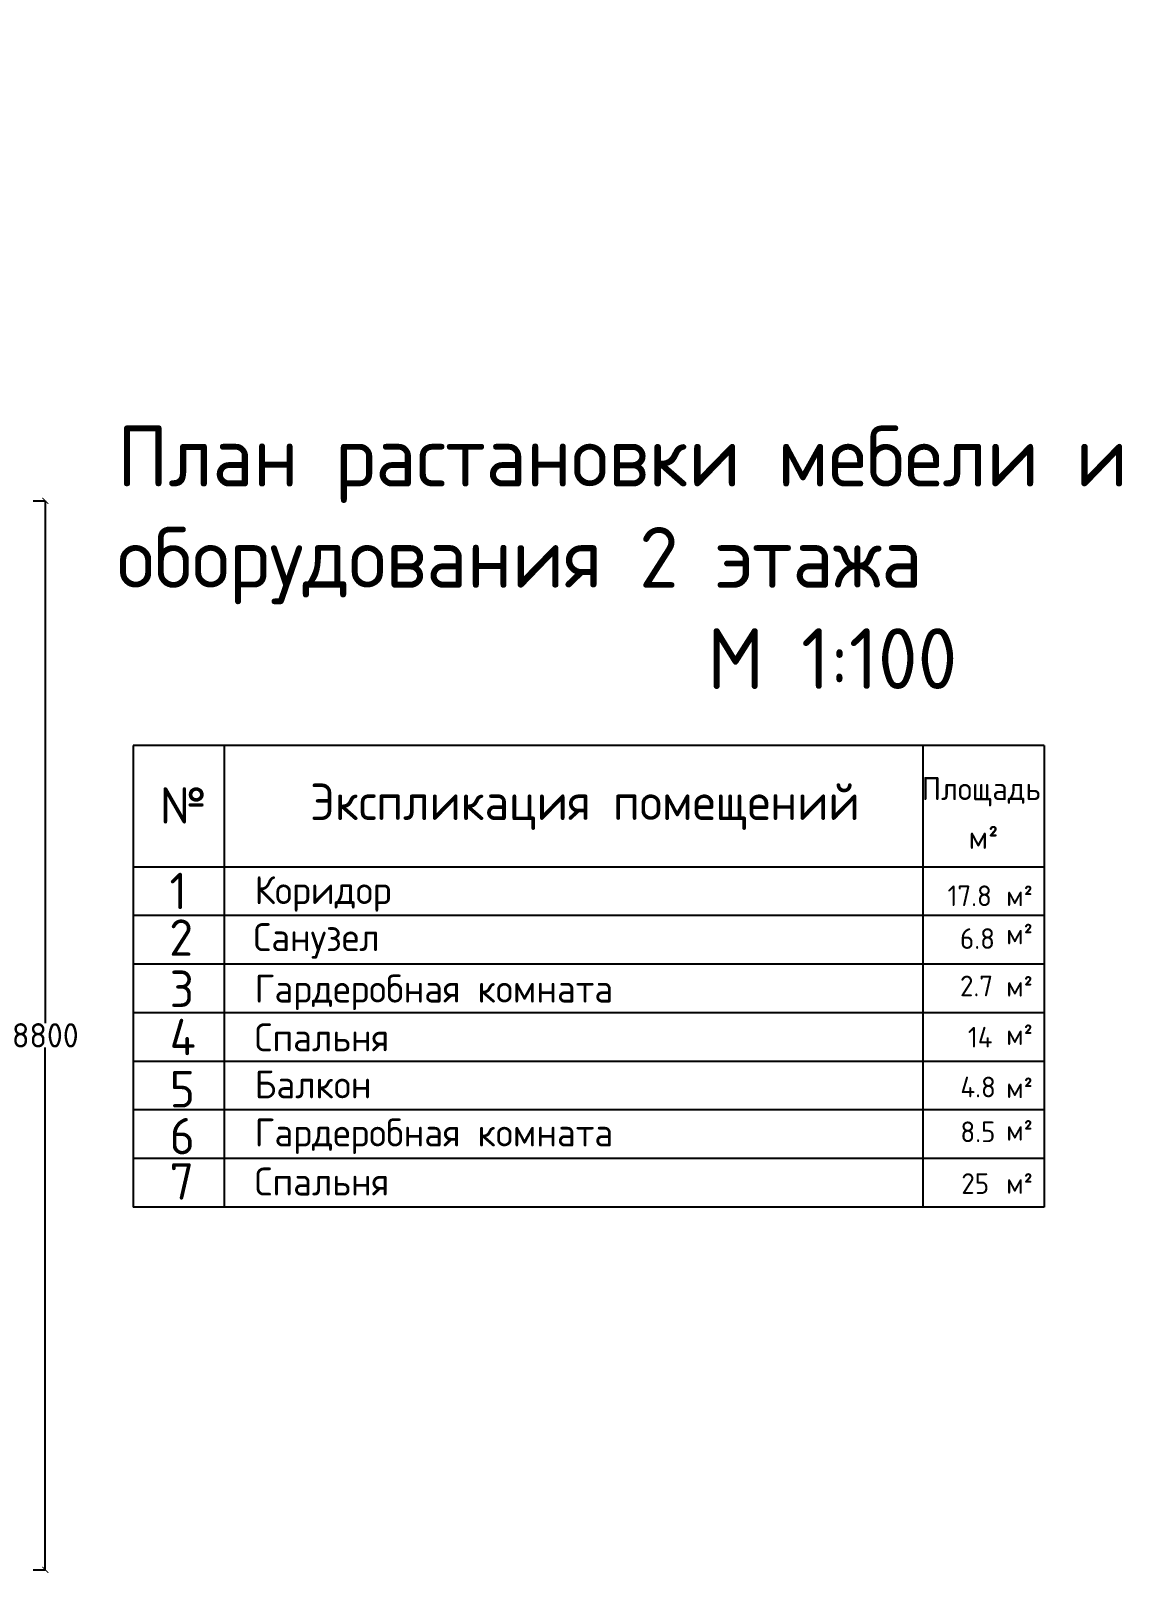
# Model space of a CAD drawing. Header units: inches. Extents: x -59797 to 874375, y -412711 to 5867.
# Drawn here: x -42932 to -33950, y -53785 to -41089 of the extents above; entities that cross this region are included whole.
import ezdxf

# ---------------------------------------------------------------- set-up
doc = ezdxf.new("R2010")
doc.units = ezdxf.units.IN
doc.header["$MEASUREMENT"] = 0
doc.styles.add('Annotative', font='GOST Common.ttf')
doc.styles.get("Standard").update_dxf_attribs({"font": 'GOST Common.ttf'})
doc.styles.add('{18b73a54-fa43-428c-adcb-c1c7bbdf2c84}', font='Simplex.shx')
doc.dimstyles.new('Copy of Standard', dxfattribs={"dimtxt": 120, "dimasz": 50, "dimexe": 0.18, "dimexo": 0.0625, "dimgap": 0.09, "dimtad": 0, "dimtih": 1, "dimtoh": 1, "dimdec": 0, "dimzin": 0, "dimdsep": 46, "dimtxsty": 'Standard', "dimblk": 'ARCHTICK', "dimcen": 0.09, "dimclrd": 250, "dimadec": 0, "dimazin": 0, "dimtfac": 1, "dimtdec": 0, "dimtofl": 0, "dimtmove": 0, "dimatfit": 3, "dimldrblk": 'ARCHTICK', "dimfxl": 100, "dimfxlon": 1, "dimtolj": 1, "dimtzin": 0, "dimarcsym": 0})

# ---------------------------------------------------------------- blocks, each defined once
blk = doc.blocks.new('_ArchTick')
at = {"color": 0, "linetype": 'ByBlock', "const_width": 0.15}
blk.add_lwpolyline([(-0.5, -0.5), (0.5, 0.5)], dxfattribs=at)
blk = doc.blocks.new('*D86')
at = {"color": 0, "lineweight": -2, "transparency": 16777216}
for p, q in [((-42913, -44958), (-42813, -44958)), ((-42913, -53758), (-42813, -53758))]:
    blk.add_line(p, q, dxfattribs=at)
at = {"color": 250, "lineweight": -2, "transparency": 16777216}
for p, q in [((-42813, -44958), (-42813, -49258)), ((-42813, -53758), (-42813, -49458))]:
    blk.add_line(p, q, dxfattribs=at)
at = {"layer": 'Defpoints', "color": 0, "transparency": 16777216}
for p in [(-45553, -44958), (-42813, -44958), (-44753, -53758)]:
    blk.add_point(p, dxfattribs=at)
at = {"color": 250, "lineweight": -2, "transparency": 16777216, "xscale": 50, "yscale": 50, "zscale": 50}
for p, rotation in [((-42813, -44958), 90), ((-42813, -53758), 270)]:
    blk.add_blockref('_ArchTick', p, dxfattribs=dict(at, rotation=rotation))
at = {"color": 0, "transparency": 16777216, "insert": (-42813, -49358), "char_height": 200, "attachment_point": 5}
blk.add_mtext('\\A1;8800', dxfattribs=at)

msp = doc.modelspace()

# ---------------------------------------------------------------- hatches: boundary and pattern name
at = {"true_color": 0x636466}
h = msp.add_hatch(dxfattribs=at)
h.set_pattern_fill('ANSI31', color=251, scale=1000, angle=15)
h.set_pattern_definition([(60, (-131655.43, -14201.34), (-108.25318, 62.5), [])])
h.paths.add_polyline_path([(-41239.7, -39303.8), (-41768.7, -39303.8), (-42285, -39303.8), (-42285, -39703.8), (-41239.7, -39703.8)])
h.paths.add_polyline_path([(-48159.5, -53234.2), (-48155.2, -53233), (-48151.8, -53232.6), (-48147.8, -53232.5), (-48143.4, -53232.7), (-48138.9, -53233.3), (-48134.4, -53234.2), (-48130.1, -53235.4), (-48126.1, -53236.9), (-48121, -53239.3), (-48117, -53242.9), (-48116.7, -53246.2), (-48119.1, -53248), (-48121.6, -53249), (-48124.8, -53249.6), (-48128.5, -53249.9), (-48132.7, -53249.8), (-48137.2, -53249.4), (-48141.7, -53248.6), (-48146.2, -53247.6), (-48150.3, -53246.2), (-48155.9, -53243.9), (-48160.7, -53240.4), (-48161.9, -53237)])
edge = h.paths.add_edge_path()
edge.add_arc((-41369.7, -53365.3), 24.6, 180, 204.4618)
edge.add_arc((-41369.7, -53385.7), 24.6, 155.5382, 180)
edge.add_line((-41394.3, -53385.7), (-41394.3, -53365.3))
edge = h.paths.add_edge_path()
edge.add_arc((-41369.7, -53385.7), 24.6, 0, 24.4618)
edge.add_arc((-41369.7, -53365.3), 24.6, 335.5382, 360)
edge.add_line((-41345, -53365.3), (-41345, -53385.7))

# ---------------------------------------------------------------- linework, layer by layer
at = {"color": 7}
for p, q in [((-35590.8, -46972.6), (-42090.8, -46972.6)), ((-42090.8, -46972.6), (-42090.8, -50772.6)), ((-41340.8, -46972.6), (-41340.8, -50772.6)), ((-34590.8, -46972.6), (-35590.8, -46972.6)), ((-35590.8, -46972.6), (-35590.8, -50772.6)), ((-34590.8, -46972.6), (-34590.8, -50372.6)), ((-34590.8, -46972.6), (-34590.8, -50772.6)), ((-35590.8, -47972.6), (-42090.8, -47972.6)), ((-34590.8, -47972.6), (-35590.8, -47972.6)), ((-35590.8, -48372.6), (-42090.8, -48372.6)), ((-34590.8, -48372.6), (-35590.8, -48372.6)), ((-35590.8, -48772.6), (-42090.8, -48772.6)), ((-34590.8, -48772.6), (-35590.8, -48772.6)), ((-35590.8, -49172.6), (-42090.8, -49172.6)), ((-34590.8, -49172.6), (-35590.8, -49172.6)), ((-35590.8, -49572.6), (-42090.8, -49572.6)), ((-34590.8, -49572.6), (-35590.8, -49572.6)), ((-35590.8, -49972.6), (-42090.8, -49972.6)), ((-34590.8, -49972.6), (-35590.8, -49972.6)), ((-35590.8, -50372.6), (-42090.8, -50372.6)), ((-34590.8, -50372.6), (-35590.8, -50372.6)), ((-35590.8, -50772.6), (-42090.8, -50772.6)), ((-34590.8, -50772.6), (-35590.8, -50772.6)), ((-35590.8, -50772.6), (-35590.8, -50772.6)), ((-34590.8, -50772.6), (-34590.8, -50772.6))]:
    msp.add_line(p, q, dxfattribs=at)

# ---------------------------------------------------------------- texts
for s, height, p in [('Площадь', 190, (-35600.4, -47421.9)), ('Экспликация помещений', 300, (-40634.5, -47585.4)), ('м²', 190, (-35213.1, -47823))]:
    msp.add_text(s, height=height, dxfattribs=at).set_placement(p)
at = {"color": 7, "style": 'Annotative'}
for s, p in [('Коридор', (-41090.2, -48277.8)), ('Санузел', (-41100.2, -48664.7)), ('Гардеробная комната', (-41090.2, -49088.3)), ('Спальня', (-41090.2, -49489.6)), ('Балкон', (-41090.2, -49876.9)), ('Гардеробная комната', (-41090.2, -50272.8)), ('Спальня', (-41090.2, -50676.6))]:
    msp.add_text(s, height=230, dxfattribs=at).set_placement(p)
at = {"color": 7, "attachment_point": 1, "style": '{18b73a54-fa43-428c-adcb-c1c7bbdf2c84}'}
for s, width, insert, char_height in [('{\\fGOST Common|b0|i0|c204|p34;План растановки мебели и оборудования \\fGOST Common|b0|i0|c0|p34;2\\fGOST Common|b0|i0|c204|p34; этажа\\fGOST Common|b0|i0|c0|p34;\\P                \\fGOST Common|b0|i0|c204|p34;М 1\\fGOST Common|b0|i0|c0|p34;:100}', 8308.347, (-42222, -44339.9), 500), ('{\\fGOST Common|b0|i0|c204|p34;№}', 300, (-41870.2, -47316.3), 300), ('{\\fGOST Common|b0|i0|c0|p34;1}', 300, (-41790.7, -48019.7), 300), ('{\\fGOST Common|b0|i0|c0|p34;2}', 300, (-41792.8, -48403.5), 300), ('{\\fGOST Common|b0|i0|c0|p34;3}', 300, (-41789.4, -48825), 300), ('{\\fGOST Common|b0|i0|c0|p34;4}', 300, (-41789.4, -49222.3), 300), ('{\\fGOST Common|b0|i0|c0|p34;5}', 300, (-41789.4, -49651.8), 300), ('{\\fGOST Common|b0|i0|c0|p34;6}', 300, (-41789.4, -50037.6), 300), ('{\\fGOST Common|b0|i0|c0|p34;7}', 300, (-41790, -50410.5), 300)]:
    msp.add_mtext_dynamic_manual_height_columns(s, width=width, gutter_width=11072.2, heights=[0], dxfattribs=dict(at, insert=insert, char_height=char_height))
at = {"color": 7, "char_height": 170, "attachment_point": 1}
for s, width, insert in [('17.8', 562.349, (-35387, -48124.2)), (' м²', 333.971, (-35007, -48124.2)), ('6.8', 562.349, (-35284.3, -48476.3)), (' м²', 333.971, (-35007, -48438.8)), ('2.7', 562.349, (-35284.3, -48866.5)), (' м²', 333.971, (-35007, -48869.2)), ('14', 562.349, (-35219.3, -49288.3)), (' м²', 333.971, (-35007, -49267.7)), ('4.8', 562.349, (-35281.3, -49698.3)), (' м²', 333.971, (-35007, -49704.5)), ('8.5', 562.349, (-35281.3, -50067.3)), (' м²', 333.971, (-35007, -50055.1)), ('25', 562.349, (-35273.5, -50493.5)), (' м²', 333.971, (-35007, -50491.9))]:
    msp.add_mtext_dynamic_manual_height_columns(s, width=width, gutter_width=1, heights=[0], dxfattribs=dict(at, insert=insert))

# ---------------------------------------------------------------- dimensions: what is measured, and where the dimension line sits
at = {"color": 7}
dim = msp.add_linear_dim(base=(-42813.3, -44957.8), p1=(-44753.5, -53757.8), p2=(-45553.5, -44957.8), angle=90, dimstyle='Copy of Standard', override={"dimtxt": 200}, dxfattribs=at)
dim.commit()
dim.dimension.update_dxf_attribs({"geometry": '*D86', "text_midpoint": (-42813.3, -49357.8)})

doc.saveas('drawing.dxf')
